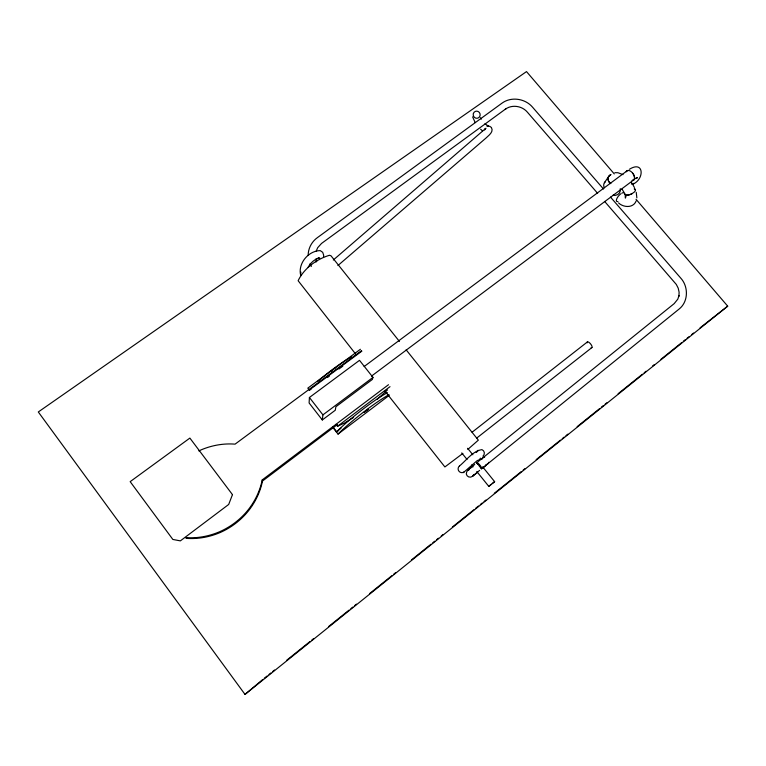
<?xml version="1.0" encoding="UTF-8"?>
<svg xmlns="http://www.w3.org/2000/svg" width="766" height="766" viewBox="0 0 766 766"><rect width="100%" height="100%" fill="white"/><g stroke="black" fill="none" stroke-linecap="round" stroke-linejoin="round"><path stroke-width="1.15" d="M300.693 275.339C297.706 263.418 308.497 250.721 320.226 250.616L322.687 252.311L323.664 255.164L323.511 257.271M316.052 262.087L316.243 258.544M309.416 397.487L309.11 402.973L322.304 419.969L335.278 410.241L335.891 406.756L372.372 379.429L372.975 377.389L359.503 360.336L309.416 397.487L322.926 414.866L322.304 419.969M308.171 255.317C308.143 248.337 311.791 241.616 317.45 237.594L502.132 103.065C511.324 96.382 525.141 98.546 532.437 107.058L603.484 188.991M338.313 430.597L336.418 432.024L340.985 428.184M485.385 128.573L484.533 129.923L485.931 128.228L333.306 260.019M262.231 479.899C259.971 491.102 254.829 501.558 247.696 510.443A73.191 70.434 -30.4 0 1 219.631 531.738C208.936 536.315 197.245 538.488 185.621 537.636L186.473 538.364C198.001 539.207 209.606 537.052 220.215 532.504A72.636 69.926 -30.6 0 0 248.06 511.362C255.145 502.544 260.249 492.155 262.479 481.048L262.231 479.899L388.506 384.724M316.09 251.382L317.67 247.734L321.529 243.444L505.876 108.81L505.311 109.222C511.975 104.281 522.077 105.861 527.343 112.123L597.633 193.338M331.707 371.204L332.032 370.687M308.124 267.219C310.565 262.958 314.73 258.707 319.767 258.046L317.986 257.989L318.465 258.295M636.182 200.903C633.386 208.314 623.495 207.653 618.526 202.913M626.023 196.441L625.353 198.107L625.238 195.636M604.431 182.71L608.807 176.324M474.757 464.359C472.057 467.452 466.35 469.204 466.293 473.934L467.097 475.753L468.696 476.921L470.669 477.132L472.478 476.328L473.694 474.642M476.921 451.902L478.108 450.274L476.165 452.285M482.925 456.21L484.112 454.583L484.332 452.591L483.528 450.781L481.919 449.623C472.833 450.983 466.35 460.356 459.409 466.063M614.284 173.93L526.51 71.592L38.3 411.964L245.005 694.408L262.432 679.758M336.418 432.024L339.941 428.567A40.225 4.596 -38.2 0 1 387.452 392.671M482.609 466.81L494.625 481.651L492.27 483.605M387.51 389.913L377.169 399.325M463.344 472.651L477.046 460.72M476.778 471.511L488.804 486.391L491.159 484.438M633.472 183.897C644.618 178.622 643.89 160.247 629.422 169.267M472.545 476.232L479.631 470.372M337.911 265.543L486.065 137.985C488.765 135.285 493.955 131.915 491.418 127.51L489.723 126.304L486.908 126.055L488.526 126.246L484.983 123.738M486.324 465.144L482.992 467.882M467.844 449.403L478.338 440.153L406.143 349.823M479.143 465.852L481.709 468.696L679.222 308.957C688.481 301.555 688.557 286.628 680.773 278.135L610.502 197.101M477.946 464.33L476.835 462.674L674.185 303.623L677.805 299.152L679.002 295.532L678.925 296.203L679.107 292.191L678.216 288.179L676.311 284.445L604.661 201.458M477.017 472.737L472.478 476.328M264.289 678.264L267.085 676.014M268.943 674.52L270.81 673.027M272.667 671.523L274.534 670.03M286.637 660.292L309.914 641.573M311.781 640.07L313.639 638.576M328.537 626.598L349.028 610.119M350.885 608.625L352.753 607.122M354.61 605.628L356.477 604.135M369.509 593.65L391.857 575.678M393.724 574.174L395.582 572.681M411.419 559.946L430.971 544.224M432.828 542.73L434.695 541.227M436.553 539.733L438.42 538.23M441.216 535.989L443.074 534.486M452.39 526.998L473.809 509.773M475.667 508.279L478.463 506.029M480.32 504.535L482.187 503.042M484.045 501.538L485.912 500.045M494.29 493.304L521.292 471.588M523.159 470.085L525.016 468.591M536.19 459.61L560.406 440.134M562.263 438.64L564.13 437.137M565.988 435.643L567.855 434.14M577.162 426.652L599.51 408.68M601.377 407.186L603.235 405.693M605.102 404.189L606.959 402.696M618.133 393.705L642.348 374.239M644.206 372.736L646.073 371.242M652.594 366.004L654.451 364.501M660.972 359.264L681.462 342.785M683.32 341.291L685.187 339.788M687.045 338.294L688.912 336.801M691.698 334.55L693.565 333.057M700.086 327.81L727.7 306.161L636.039 199.294M245.005 694.408L727.7 306.161M470.506 468.189L472.239 466.81M462.865 453.434L444.893 466.944L385.078 391.263M488.804 486.391L494.625 481.651M476.768 438.037L591.927 347.553M472.115 432.206L587.311 341.99M469.098 469.29L467.662 470.353L469.462 469.548M332.817 427.39L338.036 434.102L389.042 395.505M262.479 481.048L337.49 424.479M336.015 424.354L337.509 426.279L390.009 386.658M371.51 376.087L633.836 179.828M322.926 414.866L372.975 377.389M364.137 366.531L626.799 171.048M360.403 349.267L307.817 388.132L309.292 390.028L310.948 389.521M361.495 350.646L235.066 444.146C223.739 443.246 212.316 445.257 201.831 449.575A73.737 71.573 -40.9 0 0 198.844 450.925M309.292 390.028L361.878 351.134M327.475 377.504L329.39 376.087M338.965 368.992L342.804 366.158M353.547 417.432L344.432 423.052L337.509 426.279M635.483 178.679L637.484 177.674L636.077 178.085M334.436 368.666L334.934 368.35M632.007 193.664A5.764 2.403 -23.5 0 1 626.684 195.148A5.745 2.394 -23.5 0 1 624.74 193.434A5.764 2.403 -23.5 0 0 626.684 195.148A5.745 2.394 -23.5 0 0 632.017 193.674L634.248 192.094A5.745 2.394 -23.5 0 0 635.359 189.815L635.004 189.279A5.764 2.403 -23.5 0 0 634.334 188.924M628.407 170.464L627.507 170.588A5.668 3.227 54.4 0 0 626.31 171.785A5.659 3.179 54.3 0 1 627.526 170.559L628.426 170.454A5.649 3.169 54.3 0 1 631.634 172.044L632.62 173.106A5.659 3.179 54.3 0 1 634.545 178.076A5.659 3.179 54.3 0 1 632.266 180.355M614.849 172.676L617.932 172.733L623.017 174.629M476.835 462.674L481.709 468.696M480.627 129.215L482.542 130.929M467.595 448.273L472.852 454.765M461.754 452.917L467.011 459.428M471.521 465L473.024 466.867M399.44 341.435L330.969 255.758L329.457 255.279C316.645 259.1 303.891 268.521 298.127 280.72L355.548 353.902M332.894 426.911L336.513 431.564M622.049 189.154L623.955 192.295M631.308 182.375L632.161 183.649M635.024 189.288L635.368 189.815M475.198 122.598L472.603 116.853M480.397 117.696L481.278 119.209M633.003 184.912L634.411 187.498M309.971 263.839L311.331 266.463M316.128 259.253L316.808 261.139M636.23 192.314L636.862 197.848M464.177 471.856A3.753 3.658 50.2 0 1 458.968 471.224A3.753 3.658 50.2 0 1 459.466 466.006M480.397 458.145A3.744 3.629 48.1 0 1 477.572 460.414M301.431 275.549A3.629 3.437 4.6 0 1 300.952 272.131M338.036 434.102A40.234 4.51 -38.2 0 1 389.071 394.71M587.168 342.814A3.619 1.283 51 0 1 588.843 342.287A3.619 1.283 51 0 1 591.812 345.868A3.619 1.283 51 0 1 591.16 347.63M318.014 381.2A39.976 6.291 -38 0 1 351.632 356.774M481.785 459.466A3.849 3.744 54.4 0 1 484.677 457.101M488.88 462.281A3.849 3.744 54.4 0 1 485.979 464.646M476.883 463.43A3.868 0.833 51.2 0 1 478.099 463.248A3.868 0.833 51.2 0 1 481.259 467.097A3.868 0.833 51.2 0 1 481.125 468.601M634.325 188.943A5.745 2.394 -23.5 0 1 635.014 189.288M622.011 193.07A5.621 2.183 -48.9 0 1 624.434 193.539M617.923 201.563A5.621 2.183 -48.9 0 1 616.697 198.988A5.621 2.183 -48.9 0 1 620.996 193.683M610.703 183.601A5.553 5.036 33 0 1 608.06 178.851A5.544 5.008 30.7 0 1 610.808 174.629M610.828 174.638A5.553 5.036 33 0 0 608.06 178.851A5.544 5.008 30.7 0 0 610.722 183.514M604.384 187.775A5.467 4.95 30.1 0 1 605.284 181.743M633.654 183.323A5.544 2.107 46.3 0 1 631.414 183.984M632.611 173.116A5.668 3.227 54.4 0 1 634.526 178.095A5.668 3.227 54.4 0 1 632.218 180.393M620.269 188.666A5.668 5.477 -5.8 0 1 613.078 195.177M232.462 494.635L228.689 504.459L180.364 540.873L172.848 539.446L130.172 481.651L189.872 438.085L232.462 494.635M364.204 412.3L368.245 409.236L364.204 412.3M473.407 113.445A3.581 3.457 69.1 0 0 477.333 118.232A3.581 3.457 69.1 0 0 479.325 112.449A3.581 3.457 69.1 0 0 473.407 113.445"/></g></svg>
